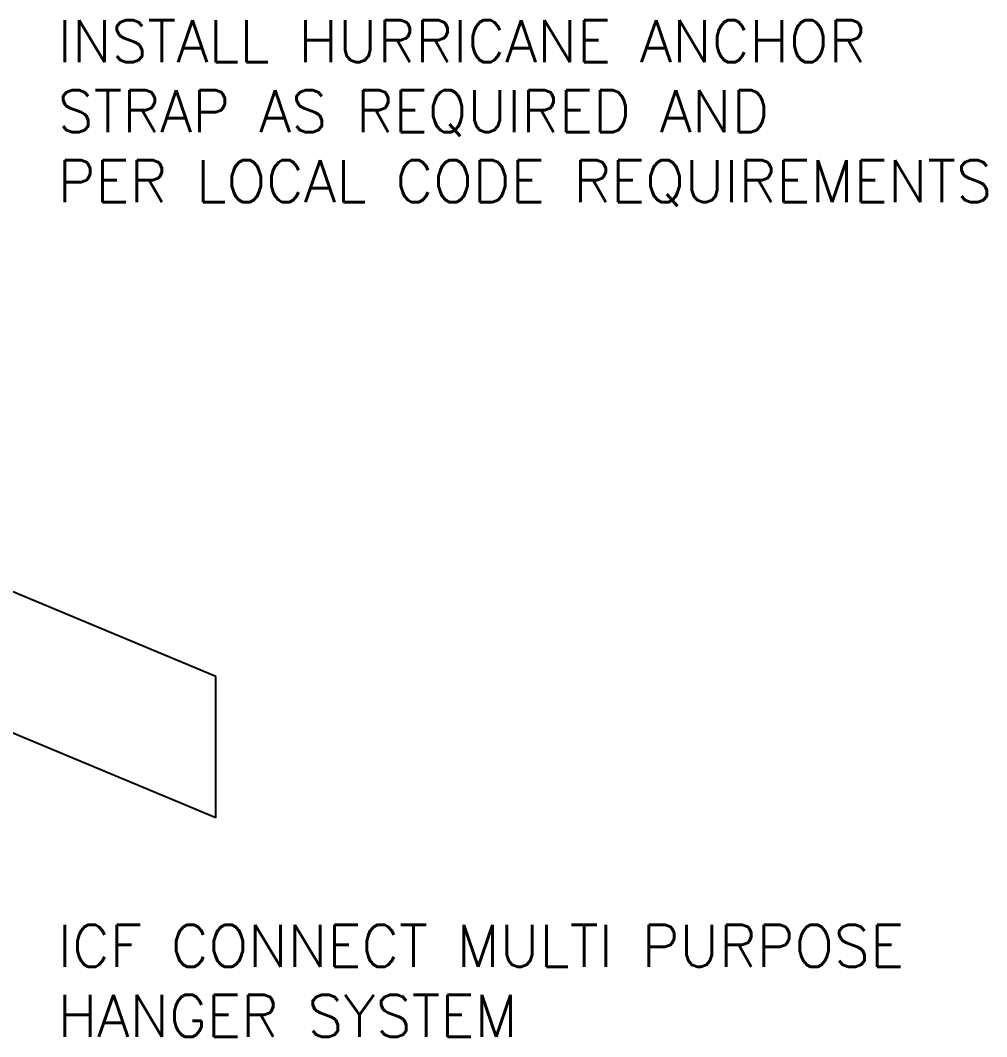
# Model space of a CAD drawing. Header units: inches. Extents: x -50 to 119, y -110 to 80.
# Drawn here: x -14.22 to 11.7, y -88.09 to -60.82 of the extents above; entities that cross this region are included whole.
import ezdxf

# ---------------------------------------------------------------- set-up
doc = ezdxf.new("R2010")
doc.units = ezdxf.units.IN
doc.header["$MEASUREMENT"] = 0
doc.layers.add('LAYER 5', color=5, linetype='Continuous')
doc.layers.add('LAYER 7', color=7, linetype='Continuous')
doc.styles.add('NOTES', font='simplex.shx', dxfattribs={"height": 1})

msp = doc.modelspace()

# ---------------------------------------------------------------- linework, layer by layer
at = {"layer": 'LAYER 5'}
for p, q in [((-8.98177, -78.42934), (-48.54427, -61.94496)), ((-8.98177, -82.221), (-27.54427, -74.48663)), ((-8.98177, -82.221), (-8.98177, -78.42934))]:
    msp.add_line(p, q, dxfattribs=at)

# ---------------------------------------------------------------- texts
at = {"layer": 'LAYER 7', "insert": (-13.22322, -60.82004), "char_height": 1.125, "attachment_point": 1, "style": 'NOTES'}
msp.add_mtext_dynamic_manual_height_columns('\\A1;INSTALL HURRICANE ANCHOR\\PSTRAP AS REQUIRED AND\\PPER LOCAL CODE REQUIREMENTS', width=28.9113797, gutter_width=5, heights=[0], dxfattribs=at)
at = {"layer": 'LAYER 7', "insert": (-13.22322, -85.09334), "char_height": 1.125, "width": 33.3647578, "attachment_point": 1, "style": 'NOTES'}
msp.add_mtext('\\A1;ICF CONNECT MULTI PURPOSE\\PHANGER SYSTEM', dxfattribs=at)

doc.saveas('drawing.dxf')
